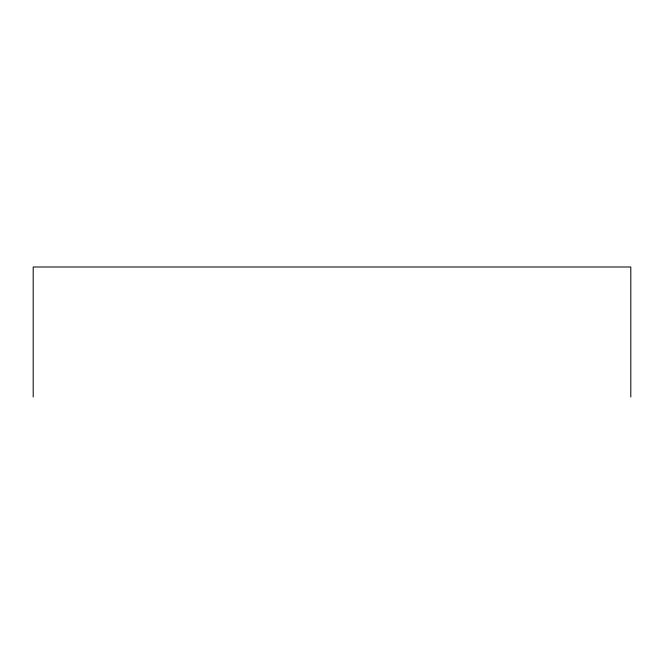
<?xml version="1.0" encoding="UTF-8"?>
<svg xmlns="http://www.w3.org/2000/svg" width="664" height="664" viewBox="0 0 664 664"><rect width="100%" height="100%" fill="white"/><g stroke="black" fill="none" stroke-linecap="round" stroke-linejoin="round"><path stroke-width="1" d="M630.8 397.006L630.8 266.994L33.2 266.994L33.2 397.006"/></g></svg>
